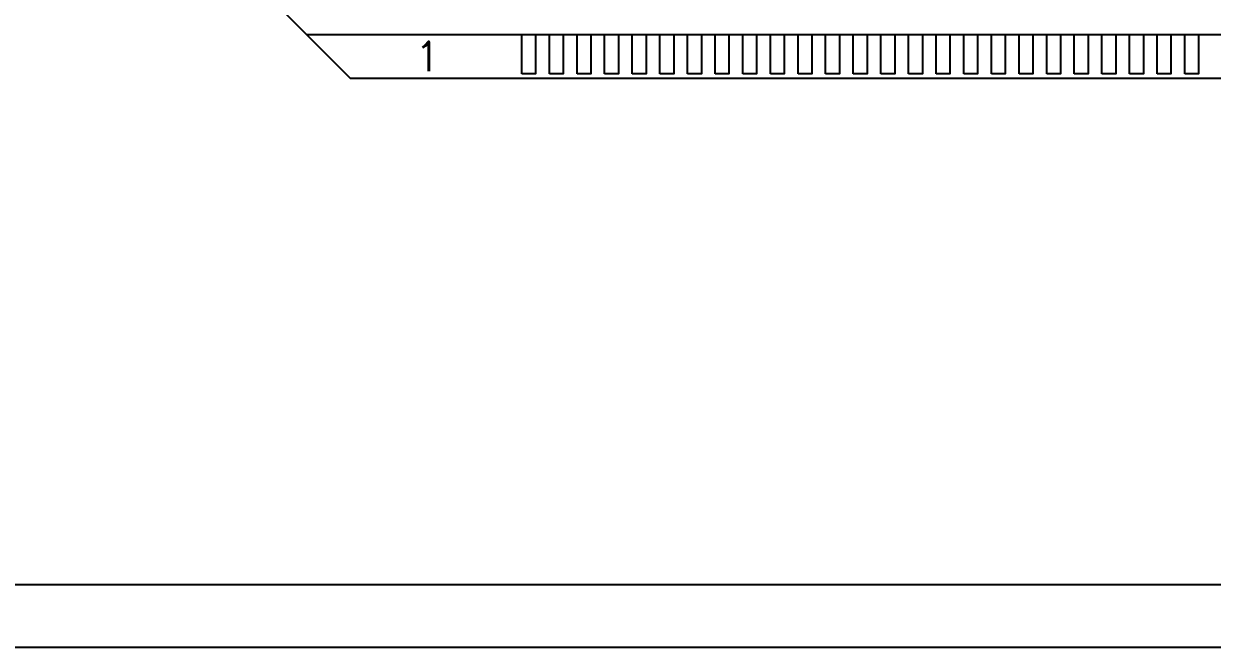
# Model space of a CAD drawing. Header units: millimetres. Extents: x 1653 to 3206, y -200 to 97.
# Drawn here: x 2174 to 2228.7, y -199.6 to -171 of the extents above; entities that cross this region are included whole.
import ezdxf
from ezdxf.enums import TextEntityAlignment as Align

# ---------------------------------------------------------------- set-up
doc = ezdxf.new("R2010")
doc.units = ezdxf.units.MM
doc.header["$LTSCALE"] = 3
doc.styles.add('romans', font='romans.shx')

# ---------------------------------------------------------------- blocks, each defined once
blk = doc.blocks.new('T')
for points in [[(0, 0), (297, 0), (297, 210), (0, 210)], [(4, 4), (293, 4), (293, 206), (4, 206)]]:
    blk.add_lwpolyline(points, close=True)

msp = doc.modelspace()

# ---------------------------------------------------------------- linework, layer by layer
msp.add_line((2187.035, -171.454), (2276.035, -171.454))
at = {"linetype": 'Continuous'}
msp.add_lwpolyline([(2174.035, -134.454), (2174.035, -158.454), (2189.035, -173.454), (2274.035, -173.454), (2289.035, -158.454), (2289.035, -134.454), (2274.035, -119.454), (2189.035, -119.454)], close=True, dxfattribs=at)
for points in [[(2196.927, -173.254), (2196.927, -171.454), (2197.562, -171.454), (2197.562, -173.254)], [(2198.197, -173.254), (2198.197, -171.454), (2198.832, -171.454), (2198.832, -173.254)], [(2199.467, -173.254), (2199.467, -171.454), (2200.102, -171.454), (2200.102, -173.254)], [(2200.737, -173.254), (2200.737, -171.454), (2201.372, -171.454), (2201.372, -173.254)], [(2202.007, -173.254), (2202.007, -171.454), (2202.642, -171.454), (2202.642, -173.254)], [(2203.277, -173.254), (2203.277, -171.454), (2203.912, -171.454), (2203.912, -173.254)], [(2204.547, -173.254), (2204.547, -171.454), (2205.182, -171.454), (2205.182, -173.254)], [(2205.817, -173.254), (2205.817, -171.454), (2206.452, -171.454), (2206.452, -173.254)], [(2207.087, -173.254), (2207.087, -171.454), (2207.722, -171.454), (2207.722, -173.254)], [(2208.357, -173.254), (2208.357, -171.454), (2208.992, -171.454), (2208.992, -173.254)], [(2209.627, -173.254), (2209.627, -171.454), (2210.262, -171.454), (2210.262, -173.254)], [(2210.897, -173.254), (2210.897, -171.454), (2211.532, -171.454), (2211.532, -173.254)], [(2212.167, -173.254), (2212.167, -171.454), (2212.802, -171.454), (2212.802, -173.254)], [(2213.437, -173.254), (2213.437, -171.454), (2214.072, -171.454), (2214.072, -173.254)], [(2214.707, -173.254), (2214.707, -171.454), (2215.342, -171.454), (2215.342, -173.254)], [(2215.977, -173.254), (2215.977, -171.454), (2216.612, -171.454), (2216.612, -173.254)], [(2217.247, -173.254), (2217.247, -171.454), (2217.882, -171.454), (2217.882, -173.254)], [(2218.517, -173.254), (2218.517, -171.454), (2219.152, -171.454), (2219.152, -173.254)], [(2219.787, -173.254), (2219.787, -171.454), (2220.422, -171.454), (2220.422, -173.254)], [(2221.057, -173.254), (2221.057, -171.454), (2221.692, -171.454), (2221.692, -173.254)], [(2222.327, -173.254), (2222.327, -171.454), (2222.962, -171.454), (2222.962, -173.254)], [(2223.597, -173.254), (2223.597, -171.454), (2224.232, -171.454), (2224.232, -173.254)], [(2224.867, -173.254), (2224.867, -171.454), (2225.502, -171.454), (2225.502, -173.254)], [(2226.137, -173.254), (2226.137, -171.454), (2226.772, -171.454), (2226.772, -173.254)], [(2227.407, -173.254), (2227.407, -171.454), (2228.042, -171.454), (2228.042, -173.254)]]:
    msp.add_lwpolyline(points, close=True)

# ---------------------------------------------------------------- block references
at = {"xscale": 0.7200000000000001, "yscale": 0.7200000000000001, "zscale": 0.7200000000000001}
msp.add_blockref('T', (2141.622, -199.603), dxfattribs=at)

# ---------------------------------------------------------------- texts
at = {"style": 'romans'}
msp.add_text('1', height=1.346, dxfattribs=at).set_placement((2192.597, -172.454), align=Align.MIDDLE)

doc.saveas('drawing.dxf')
